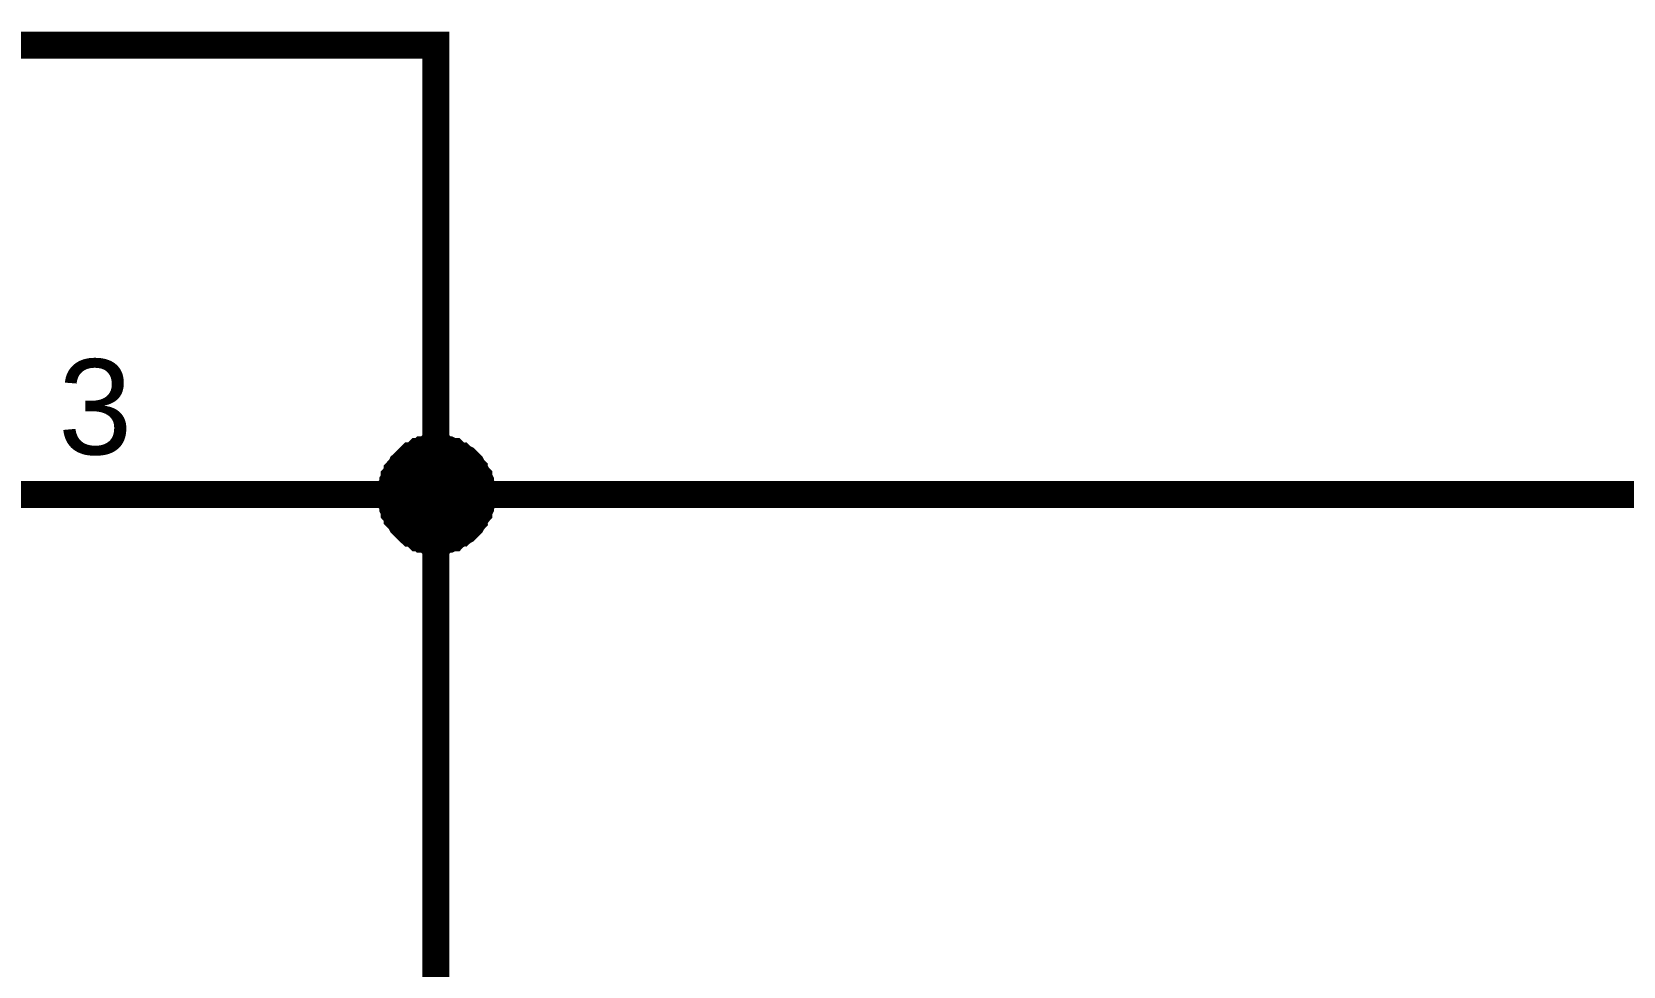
# Model space of a CAD drawing. Header units: millimetres. Extents: x -2024 to 917, y -725 to 13.
# Drawn here: x 435.09 to 452.81, y -116.54 to -106.14 of the extents above; entities that cross this region are included whole.
import ezdxf

# ---------------------------------------------------------------- set-up
doc = ezdxf.new("R2010")
doc.units = ezdxf.units.MM
doc.layers.add('Sheet', color=255, linetype='Continuous')
doc.styles.get("Standard").update_dxf_attribs({"font": 'arial.ttf'})

msp = doc.modelspace()

# ---------------------------------------------------------------- linework, layer by layer
at = {"layer": 'Sheet'}
for points, const_width in [([(434.589, -106.29), (437.088, -106.29)], 0.3), ([(437.088, -106.29), (439.587, -106.29), (439.587, -111.291)], 0.3), ([(439.091, -111.291), (439.091, -111.258), (439.091, -111.241), (439.091, -111.208), (439.107, -111.191), (439.107, -111.158), (439.107, -111.142), (439.124, -111.109), (439.124, -111.092), (439.14, -111.075), (439.157, -111.042), (439.157, -111.026), (439.173, -111.009), (439.19, -110.993), (439.206, -110.959), (439.223, -110.943), (439.24, -110.926), (439.256, -110.91), (439.273, -110.893), (439.289, -110.877), (439.306, -110.86), (439.322, -110.86), (439.355, -110.844), (439.372, -110.827), (439.389, -110.81), (439.422, -110.81), (439.438, -110.794), (439.455, -110.794), (439.488, -110.794), (439.504, -110.777), (439.537, -110.777), (439.554, -110.777), (439.587, -110.777)], 0.3), ([(439.091, -111.291), (439.091, -111.258), (439.091, -111.241), (439.091, -111.208), (439.107, -111.191), (439.107, -111.158), (439.107, -111.142), (439.124, -111.109), (439.124, -111.092), (439.14, -111.075), (439.157, -111.042), (439.157, -111.026), (439.173, -111.009), (439.19, -110.993), (439.206, -110.959), (439.223, -110.943), (439.24, -110.926), (439.256, -110.91), (439.273, -110.893), (439.289, -110.877), (439.306, -110.86), (439.322, -110.86), (439.355, -110.844), (439.372, -110.827), (439.389, -110.81), (439.422, -110.81), (439.438, -110.794), (439.455, -110.794), (439.488, -110.794), (439.504, -110.777), (439.537, -110.777), (439.554, -110.777), (439.587, -110.777)], 0.3), ([(439.091, -111.291), (439.091, -111.258), (439.091, -111.241), (439.091, -111.208), (439.107, -111.191), (439.107, -111.158), (439.107, -111.142), (439.124, -111.109), (439.124, -111.092), (439.14, -111.075), (439.157, -111.042), (439.157, -111.026), (439.173, -111.009), (439.19, -110.993), (439.206, -110.959), (439.223, -110.943), (439.24, -110.926), (439.256, -110.91), (439.273, -110.893), (439.289, -110.877), (439.306, -110.86), (439.322, -110.86), (439.355, -110.844), (439.372, -110.827), (439.389, -110.81), (439.422, -110.81), (439.438, -110.794), (439.455, -110.794), (439.488, -110.794), (439.504, -110.777), (439.537, -110.777), (439.554, -110.777), (439.587, -110.777)], 0.3), ([(439.091, -111.291), (439.091, -111.258), (439.091, -111.241), (439.091, -111.208), (439.107, -111.191), (439.107, -111.158), (439.107, -111.142), (439.124, -111.109), (439.124, -111.092), (439.14, -111.075), (439.157, -111.042), (439.157, -111.026), (439.173, -111.009), (439.19, -110.993), (439.206, -110.959), (439.223, -110.943), (439.24, -110.926), (439.256, -110.91), (439.273, -110.893), (439.289, -110.877), (439.306, -110.86), (439.322, -110.86), (439.355, -110.844), (439.372, -110.827), (439.389, -110.81), (439.422, -110.81), (439.438, -110.794), (439.455, -110.794), (439.488, -110.794), (439.504, -110.777), (439.537, -110.777), (439.554, -110.777), (439.587, -110.777)], 0.3), ([(439.091, -111.291), (439.091, -111.258), (439.091, -111.241), (439.091, -111.208), (439.107, -111.191), (439.107, -111.158), (439.107, -111.142), (439.124, -111.109), (439.124, -111.092), (439.14, -111.075), (439.157, -111.042), (439.157, -111.026), (439.173, -111.009), (439.19, -110.993), (439.206, -110.959), (439.223, -110.943), (439.24, -110.926), (439.256, -110.91), (439.273, -110.893), (439.289, -110.877), (439.306, -110.86), (439.322, -110.86), (439.355, -110.844), (439.372, -110.827), (439.389, -110.81), (439.422, -110.81), (439.438, -110.794), (439.455, -110.794), (439.488, -110.794), (439.504, -110.777), (439.537, -110.777), (439.554, -110.777), (439.587, -110.777)], 0.3), ([(439.091, -111.291), (439.091, -111.258), (439.091, -111.241), (439.091, -111.208), (439.107, -111.191), (439.107, -111.158), (439.107, -111.142), (439.124, -111.109), (439.124, -111.092), (439.14, -111.075), (439.157, -111.042), (439.157, -111.026), (439.173, -111.009), (439.19, -110.993), (439.206, -110.959), (439.223, -110.943), (439.24, -110.926), (439.256, -110.91), (439.273, -110.893), (439.289, -110.877), (439.306, -110.86), (439.322, -110.86), (439.355, -110.844), (439.372, -110.827), (439.389, -110.81), (439.422, -110.81), (439.438, -110.794), (439.455, -110.794), (439.488, -110.794), (439.504, -110.777), (439.537, -110.777), (439.554, -110.777), (439.587, -110.777)], 0.3), ([(439.091, -111.291), (439.091, -111.258), (439.091, -111.241), (439.091, -111.208), (439.107, -111.191), (439.107, -111.158), (439.107, -111.142), (439.124, -111.109), (439.124, -111.092), (439.14, -111.075), (439.157, -111.042), (439.157, -111.026), (439.173, -111.009), (439.19, -110.993), (439.206, -110.959), (439.223, -110.943), (439.24, -110.926), (439.256, -110.91), (439.273, -110.893), (439.289, -110.877), (439.306, -110.86), (439.322, -110.86), (439.355, -110.844), (439.372, -110.827), (439.389, -110.81), (439.422, -110.81), (439.438, -110.794), (439.455, -110.794), (439.488, -110.794), (439.504, -110.777), (439.537, -110.777), (439.554, -110.777), (439.587, -110.777)], 0.0991), ([(439.091, -111.291), (439.091, -111.258), (439.091, -111.241), (439.091, -111.208), (439.107, -111.191), (439.107, -111.158), (439.107, -111.142), (439.124, -111.109), (439.124, -111.092), (439.14, -111.075), (439.157, -111.042), (439.157, -111.026), (439.173, -111.009), (439.19, -110.993), (439.206, -110.959), (439.223, -110.943), (439.24, -110.926), (439.256, -110.91), (439.273, -110.893), (439.289, -110.877), (439.306, -110.86), (439.322, -110.86), (439.355, -110.844), (439.372, -110.827), (439.389, -110.81), (439.422, -110.81), (439.438, -110.794), (439.455, -110.794), (439.488, -110.794), (439.504, -110.777), (439.537, -110.777), (439.554, -110.777), (439.587, -110.777)], 0.0991), ([(439.091, -111.291), (439.091, -111.258), (439.091, -111.241), (439.091, -111.208), (439.107, -111.191), (439.107, -111.158), (439.107, -111.142), (439.124, -111.109), (439.124, -111.092), (439.14, -111.075), (439.157, -111.042), (439.157, -111.026), (439.173, -111.009), (439.19, -110.993), (439.206, -110.959), (439.223, -110.943), (439.24, -110.926), (439.256, -110.91), (439.273, -110.893), (439.289, -110.877), (439.306, -110.86), (439.322, -110.86), (439.355, -110.844), (439.372, -110.827), (439.389, -110.81), (439.422, -110.81), (439.438, -110.794), (439.455, -110.794), (439.488, -110.794), (439.504, -110.777), (439.537, -110.777), (439.554, -110.777), (439.587, -110.777)], 0.0991), ([(439.091, -111.291), (439.091, -111.258), (439.091, -111.241), (439.091, -111.208), (439.107, -111.191), (439.107, -111.158), (439.107, -111.142), (439.124, -111.109), (439.124, -111.092), (439.14, -111.075), (439.157, -111.042), (439.157, -111.026), (439.173, -111.009), (439.19, -110.993), (439.206, -110.959), (439.223, -110.943), (439.24, -110.926), (439.256, -110.91), (439.273, -110.893), (439.289, -110.877), (439.306, -110.86), (439.322, -110.86), (439.355, -110.844), (439.372, -110.827), (439.389, -110.81), (439.422, -110.81), (439.438, -110.794), (439.455, -110.794), (439.488, -110.794), (439.504, -110.777), (439.537, -110.777), (439.554, -110.777), (439.587, -110.777)], 0.0991), ([(439.091, -111.291), (439.091, -111.258), (439.091, -111.241), (439.091, -111.208), (439.107, -111.191), (439.107, -111.158), (439.107, -111.142), (439.124, -111.109), (439.124, -111.092), (439.14, -111.075), (439.157, -111.042), (439.157, -111.026), (439.173, -111.009), (439.19, -110.993), (439.206, -110.959), (439.223, -110.943), (439.24, -110.926), (439.256, -110.91), (439.273, -110.893), (439.289, -110.877), (439.306, -110.86), (439.322, -110.86), (439.355, -110.844), (439.372, -110.827), (439.389, -110.81), (439.422, -110.81), (439.438, -110.794), (439.455, -110.794), (439.488, -110.794), (439.504, -110.777), (439.537, -110.777), (439.554, -110.777), (439.587, -110.777)], 0.0991), ([(439.091, -111.291), (439.091, -111.258), (439.091, -111.241), (439.091, -111.208), (439.107, -111.191), (439.107, -111.158), (439.107, -111.142), (439.124, -111.109), (439.124, -111.092), (439.14, -111.075), (439.157, -111.042), (439.157, -111.026), (439.173, -111.009), (439.19, -110.993), (439.206, -110.959), (439.223, -110.943), (439.24, -110.926), (439.256, -110.91), (439.273, -110.893), (439.289, -110.877), (439.306, -110.86), (439.322, -110.86), (439.355, -110.844), (439.372, -110.827), (439.389, -110.81), (439.422, -110.81), (439.438, -110.794), (439.455, -110.794), (439.488, -110.794), (439.504, -110.777), (439.537, -110.777), (439.554, -110.777), (439.587, -110.777)], 0.0991), ([(439.587, -110.777), (439.587, -110.777)], 0.3), ([(439.587, -110.777), (439.62, -110.777), (439.637, -110.777), (439.67, -110.777), (439.686, -110.794), (439.72, -110.794), (439.736, -110.794), (439.769, -110.81), (439.786, -110.81), (439.802, -110.827), (439.835, -110.844), (439.852, -110.86), (439.868, -110.86), (439.885, -110.877), (439.918, -110.893), (439.935, -110.91), (439.951, -110.926), (439.968, -110.943), (439.984, -110.959), (440.001, -110.993), (440.017, -111.009), (440.017, -111.026), (440.034, -111.042), (440.051, -111.075), (440.067, -111.092), (440.067, -111.109), (440.084, -111.142), (440.084, -111.158), (440.084, -111.191), (440.1, -111.208), (440.1, -111.241), (440.1, -111.258), (440.1, -111.291)], 0.3), ([(439.587, -110.777), (439.587, -110.777)], 0.3), ([(439.587, -110.777), (439.62, -110.777), (439.637, -110.777), (439.67, -110.777), (439.686, -110.794), (439.72, -110.794), (439.736, -110.794), (439.769, -110.81), (439.786, -110.81), (439.802, -110.827), (439.835, -110.844), (439.852, -110.86), (439.868, -110.86), (439.885, -110.877), (439.918, -110.893), (439.935, -110.91), (439.951, -110.926), (439.968, -110.943), (439.984, -110.959), (440.001, -110.993), (440.017, -111.009), (440.017, -111.026), (440.034, -111.042), (440.051, -111.075), (440.067, -111.092), (440.067, -111.109), (440.084, -111.142), (440.084, -111.158), (440.084, -111.191), (440.1, -111.208), (440.1, -111.241), (440.1, -111.258), (440.1, -111.291)], 0.3), ([(439.587, -110.777), (439.587, -110.777)], 0.3), ([(439.587, -110.777), (439.62, -110.777), (439.637, -110.777), (439.67, -110.777), (439.686, -110.794), (439.72, -110.794), (439.736, -110.794), (439.769, -110.81), (439.786, -110.81), (439.802, -110.827), (439.835, -110.844), (439.852, -110.86), (439.868, -110.86), (439.885, -110.877), (439.918, -110.893), (439.935, -110.91), (439.951, -110.926), (439.968, -110.943), (439.984, -110.959), (440.001, -110.993), (440.017, -111.009), (440.017, -111.026), (440.034, -111.042), (440.051, -111.075), (440.067, -111.092), (440.067, -111.109), (440.084, -111.142), (440.084, -111.158), (440.084, -111.191), (440.1, -111.208), (440.1, -111.241), (440.1, -111.258), (440.1, -111.291)], 0.3), ([(439.587, -110.777), (439.587, -110.777)], 0.3), ([(439.587, -110.777), (439.62, -110.777), (439.637, -110.777), (439.67, -110.777), (439.686, -110.794), (439.72, -110.794), (439.736, -110.794), (439.769, -110.81), (439.786, -110.81), (439.802, -110.827), (439.835, -110.844), (439.852, -110.86), (439.868, -110.86), (439.885, -110.877), (439.918, -110.893), (439.935, -110.91), (439.951, -110.926), (439.968, -110.943), (439.984, -110.959), (440.001, -110.993), (440.017, -111.009), (440.017, -111.026), (440.034, -111.042), (440.051, -111.075), (440.067, -111.092), (440.067, -111.109), (440.084, -111.142), (440.084, -111.158), (440.084, -111.191), (440.1, -111.208), (440.1, -111.241), (440.1, -111.258), (440.1, -111.291)], 0.3), ([(439.587, -110.777), (439.587, -110.777)], 0.3), ([(439.587, -110.777), (439.62, -110.777), (439.637, -110.777), (439.67, -110.777), (439.686, -110.794), (439.72, -110.794), (439.736, -110.794), (439.769, -110.81), (439.786, -110.81), (439.802, -110.827), (439.835, -110.844), (439.852, -110.86), (439.868, -110.86), (439.885, -110.877), (439.918, -110.893), (439.935, -110.91), (439.951, -110.926), (439.968, -110.943), (439.984, -110.959), (440.001, -110.993), (440.017, -111.009), (440.017, -111.026), (440.034, -111.042), (440.051, -111.075), (440.067, -111.092), (440.067, -111.109), (440.084, -111.142), (440.084, -111.158), (440.084, -111.191), (440.1, -111.208), (440.1, -111.241), (440.1, -111.258), (440.1, -111.291)], 0.3), ([(439.587, -110.777), (439.587, -110.777)], 0.3), ([(439.587, -110.777), (439.62, -110.777), (439.637, -110.777), (439.67, -110.777), (439.686, -110.794), (439.72, -110.794), (439.736, -110.794), (439.769, -110.81), (439.786, -110.81), (439.802, -110.827), (439.835, -110.844), (439.852, -110.86), (439.868, -110.86), (439.885, -110.877), (439.918, -110.893), (439.935, -110.91), (439.951, -110.926), (439.968, -110.943), (439.984, -110.959), (440.001, -110.993), (440.017, -111.009), (440.017, -111.026), (440.034, -111.042), (440.051, -111.075), (440.067, -111.092), (440.067, -111.109), (440.084, -111.142), (440.084, -111.158), (440.084, -111.191), (440.1, -111.208), (440.1, -111.241), (440.1, -111.258), (440.1, -111.291)], 0.3), ([(439.587, -110.777), (439.587, -110.777)], 0.0991), ([(439.587, -110.777), (439.62, -110.777), (439.637, -110.777), (439.67, -110.777), (439.686, -110.794), (439.72, -110.794), (439.736, -110.794), (439.769, -110.81), (439.786, -110.81), (439.802, -110.827), (439.835, -110.844), (439.852, -110.86), (439.868, -110.86), (439.885, -110.877), (439.918, -110.893), (439.935, -110.91), (439.951, -110.926), (439.968, -110.943), (439.984, -110.959), (440.001, -110.993), (440.017, -111.009), (440.017, -111.026), (440.034, -111.042), (440.051, -111.075), (440.067, -111.092), (440.067, -111.109), (440.084, -111.142), (440.084, -111.158), (440.084, -111.191), (440.1, -111.208), (440.1, -111.241), (440.1, -111.258), (440.1, -111.291)], 0.0991), ([(439.587, -110.777), (439.587, -110.777)], 0.0991), ([(439.587, -110.777), (439.62, -110.777), (439.637, -110.777), (439.67, -110.777), (439.686, -110.794), (439.72, -110.794), (439.736, -110.794), (439.769, -110.81), (439.786, -110.81), (439.802, -110.827), (439.835, -110.844), (439.852, -110.86), (439.868, -110.86), (439.885, -110.877), (439.918, -110.893), (439.935, -110.91), (439.951, -110.926), (439.968, -110.943), (439.984, -110.959), (440.001, -110.993), (440.017, -111.009), (440.017, -111.026), (440.034, -111.042), (440.051, -111.075), (440.067, -111.092), (440.067, -111.109), (440.084, -111.142), (440.084, -111.158), (440.084, -111.191), (440.1, -111.208), (440.1, -111.241), (440.1, -111.258), (440.1, -111.291)], 0.0991), ([(439.587, -110.777), (439.587, -110.777)], 0.0991), ([(439.587, -110.777), (439.62, -110.777), (439.637, -110.777), (439.67, -110.777), (439.686, -110.794), (439.72, -110.794), (439.736, -110.794), (439.769, -110.81), (439.786, -110.81), (439.802, -110.827), (439.835, -110.844), (439.852, -110.86), (439.868, -110.86), (439.885, -110.877), (439.918, -110.893), (439.935, -110.91), (439.951, -110.926), (439.968, -110.943), (439.984, -110.959), (440.001, -110.993), (440.017, -111.009), (440.017, -111.026), (440.034, -111.042), (440.051, -111.075), (440.067, -111.092), (440.067, -111.109), (440.084, -111.142), (440.084, -111.158), (440.084, -111.191), (440.1, -111.208), (440.1, -111.241), (440.1, -111.258), (440.1, -111.291)], 0.0991), ([(439.587, -110.777), (439.587, -110.777)], 0.0991), ([(439.587, -110.777), (439.62, -110.777), (439.637, -110.777), (439.67, -110.777), (439.686, -110.794), (439.72, -110.794), (439.736, -110.794), (439.769, -110.81), (439.786, -110.81), (439.802, -110.827), (439.835, -110.844), (439.852, -110.86), (439.868, -110.86), (439.885, -110.877), (439.918, -110.893), (439.935, -110.91), (439.951, -110.926), (439.968, -110.943), (439.984, -110.959), (440.001, -110.993), (440.017, -111.009), (440.017, -111.026), (440.034, -111.042), (440.051, -111.075), (440.067, -111.092), (440.067, -111.109), (440.084, -111.142), (440.084, -111.158), (440.084, -111.191), (440.1, -111.208), (440.1, -111.241), (440.1, -111.258), (440.1, -111.291)], 0.0991), ([(439.587, -110.777), (439.587, -110.777)], 0.0991), ([(439.587, -110.777), (439.62, -110.777), (439.637, -110.777), (439.67, -110.777), (439.686, -110.794), (439.72, -110.794), (439.736, -110.794), (439.769, -110.81), (439.786, -110.81), (439.802, -110.827), (439.835, -110.844), (439.852, -110.86), (439.868, -110.86), (439.885, -110.877), (439.918, -110.893), (439.935, -110.91), (439.951, -110.926), (439.968, -110.943), (439.984, -110.959), (440.001, -110.993), (440.017, -111.009), (440.017, -111.026), (440.034, -111.042), (440.051, -111.075), (440.067, -111.092), (440.067, -111.109), (440.084, -111.142), (440.084, -111.158), (440.084, -111.191), (440.1, -111.208), (440.1, -111.241), (440.1, -111.258), (440.1, -111.291)], 0.0991), ([(439.587, -110.777), (439.587, -110.777)], 0.0991), ([(439.587, -110.777), (439.62, -110.777), (439.637, -110.777), (439.67, -110.777), (439.686, -110.794), (439.72, -110.794), (439.736, -110.794), (439.769, -110.81), (439.786, -110.81), (439.802, -110.827), (439.835, -110.844), (439.852, -110.86), (439.868, -110.86), (439.885, -110.877), (439.918, -110.893), (439.935, -110.91), (439.951, -110.926), (439.968, -110.943), (439.984, -110.959), (440.001, -110.993), (440.017, -111.009), (440.017, -111.026), (440.034, -111.042), (440.051, -111.075), (440.067, -111.092), (440.067, -111.109), (440.084, -111.142), (440.084, -111.158), (440.084, -111.191), (440.1, -111.208), (440.1, -111.241), (440.1, -111.258), (440.1, -111.291)], 0.0991), ([(434.589, -111.291), (437.088, -111.291)], 0.3), ([(437.088, -111.291), (439.587, -111.291), (439.587, -126.293)], 0.3), ([(439.587, -111.804), (439.554, -111.804), (439.537, -111.804), (439.504, -111.804), (439.488, -111.787), (439.455, -111.787), (439.438, -111.787), (439.422, -111.771), (439.389, -111.771), (439.372, -111.754), (439.355, -111.738), (439.322, -111.721), (439.306, -111.721), (439.289, -111.705), (439.273, -111.688), (439.256, -111.672), (439.24, -111.655), (439.223, -111.638), (439.206, -111.622), (439.19, -111.589), (439.173, -111.572), (439.157, -111.556), (439.157, -111.539), (439.14, -111.506), (439.124, -111.489), (439.124, -111.473), (439.107, -111.44), (439.107, -111.423), (439.107, -111.39), (439.091, -111.373), (439.091, -111.34), (439.091, -111.324), (439.091, -111.291)], 0.3), ([(439.091, -111.291), (439.091, -111.291)], 0.3), ([(439.587, -111.804), (439.554, -111.804), (439.537, -111.804), (439.504, -111.804), (439.488, -111.787), (439.455, -111.787), (439.438, -111.787), (439.422, -111.771), (439.389, -111.771), (439.372, -111.754), (439.355, -111.738), (439.322, -111.721), (439.306, -111.721), (439.289, -111.705), (439.273, -111.688), (439.256, -111.672), (439.24, -111.655), (439.223, -111.638), (439.206, -111.622), (439.19, -111.589), (439.173, -111.572), (439.157, -111.556), (439.157, -111.539), (439.14, -111.506), (439.124, -111.489), (439.124, -111.473), (439.107, -111.44), (439.107, -111.423), (439.107, -111.39), (439.091, -111.373), (439.091, -111.34), (439.091, -111.324), (439.091, -111.291)], 0.3), ([(439.091, -111.291), (439.091, -111.291)], 0.3), ([(439.587, -111.804), (439.554, -111.804), (439.537, -111.804), (439.504, -111.804), (439.488, -111.787), (439.455, -111.787), (439.438, -111.787), (439.422, -111.771), (439.389, -111.771), (439.372, -111.754), (439.355, -111.738), (439.322, -111.721), (439.306, -111.721), (439.289, -111.705), (439.273, -111.688), (439.256, -111.672), (439.24, -111.655), (439.223, -111.638), (439.206, -111.622), (439.19, -111.589), (439.173, -111.572), (439.157, -111.556), (439.157, -111.539), (439.14, -111.506), (439.124, -111.489), (439.124, -111.473), (439.107, -111.44), (439.107, -111.423), (439.107, -111.39), (439.091, -111.373), (439.091, -111.34), (439.091, -111.324), (439.091, -111.291)], 0.3), ([(439.091, -111.291), (439.091, -111.291)], 0.3), ([(439.587, -111.804), (439.554, -111.804), (439.537, -111.804), (439.504, -111.804), (439.488, -111.787), (439.455, -111.787), (439.438, -111.787), (439.422, -111.771), (439.389, -111.771), (439.372, -111.754), (439.355, -111.738), (439.322, -111.721), (439.306, -111.721), (439.289, -111.705), (439.273, -111.688), (439.256, -111.672), (439.24, -111.655), (439.223, -111.638), (439.206, -111.622), (439.19, -111.589), (439.173, -111.572), (439.157, -111.556), (439.157, -111.539), (439.14, -111.506), (439.124, -111.489), (439.124, -111.473), (439.107, -111.44), (439.107, -111.423), (439.107, -111.39), (439.091, -111.373), (439.091, -111.34), (439.091, -111.324), (439.091, -111.291)], 0.3), ([(439.091, -111.291), (439.091, -111.291)], 0.3), ([(439.587, -111.804), (439.554, -111.804), (439.537, -111.804), (439.504, -111.804), (439.488, -111.787), (439.455, -111.787), (439.438, -111.787), (439.422, -111.771), (439.389, -111.771), (439.372, -111.754), (439.355, -111.738), (439.322, -111.721), (439.306, -111.721), (439.289, -111.705), (439.273, -111.688), (439.256, -111.672), (439.24, -111.655), (439.223, -111.638), (439.206, -111.622), (439.19, -111.589), (439.173, -111.572), (439.157, -111.556), (439.157, -111.539), (439.14, -111.506), (439.124, -111.489), (439.124, -111.473), (439.107, -111.44), (439.107, -111.423), (439.107, -111.39), (439.091, -111.373), (439.091, -111.34), (439.091, -111.324), (439.091, -111.291)], 0.3), ([(439.091, -111.291), (439.091, -111.291)], 0.3), ([(439.587, -111.804), (439.554, -111.804), (439.537, -111.804), (439.504, -111.804), (439.488, -111.787), (439.455, -111.787), (439.438, -111.787), (439.422, -111.771), (439.389, -111.771), (439.372, -111.754), (439.355, -111.738), (439.322, -111.721), (439.306, -111.721), (439.289, -111.705), (439.273, -111.688), (439.256, -111.672), (439.24, -111.655), (439.223, -111.638), (439.206, -111.622), (439.19, -111.589), (439.173, -111.572), (439.157, -111.556), (439.157, -111.539), (439.14, -111.506), (439.124, -111.489), (439.124, -111.473), (439.107, -111.44), (439.107, -111.423), (439.107, -111.39), (439.091, -111.373), (439.091, -111.34), (439.091, -111.324), (439.091, -111.291)], 0.3), ([(439.091, -111.291), (439.091, -111.291)], 0.3), ([(439.587, -111.804), (439.554, -111.804), (439.537, -111.804), (439.504, -111.804), (439.488, -111.787), (439.455, -111.787), (439.438, -111.787), (439.422, -111.771), (439.389, -111.771), (439.372, -111.754), (439.355, -111.738), (439.322, -111.721), (439.306, -111.721), (439.289, -111.705), (439.273, -111.688), (439.256, -111.672), (439.24, -111.655), (439.223, -111.638), (439.206, -111.622), (439.19, -111.589), (439.173, -111.572), (439.157, -111.556), (439.157, -111.539), (439.14, -111.506), (439.124, -111.489), (439.124, -111.473), (439.107, -111.44), (439.107, -111.423), (439.107, -111.39), (439.091, -111.373), (439.091, -111.34), (439.091, -111.324), (439.091, -111.291)], 0.0991), ([(439.091, -111.291), (439.091, -111.291)], 0.0991), ([(439.587, -111.804), (439.554, -111.804), (439.537, -111.804), (439.504, -111.804), (439.488, -111.787), (439.455, -111.787), (439.438, -111.787), (439.422, -111.771), (439.389, -111.771), (439.372, -111.754), (439.355, -111.738), (439.322, -111.721), (439.306, -111.721), (439.289, -111.705), (439.273, -111.688), (439.256, -111.672), (439.24, -111.655), (439.223, -111.638), (439.206, -111.622), (439.19, -111.589), (439.173, -111.572), (439.157, -111.556), (439.157, -111.539), (439.14, -111.506), (439.124, -111.489), (439.124, -111.473), (439.107, -111.44), (439.107, -111.423), (439.107, -111.39), (439.091, -111.373), (439.091, -111.34), (439.091, -111.324), (439.091, -111.291)], 0.0991), ([(439.091, -111.291), (439.091, -111.291)], 0.0991), ([(439.587, -111.804), (439.554, -111.804), (439.537, -111.804), (439.504, -111.804), (439.488, -111.787), (439.455, -111.787), (439.438, -111.787), (439.422, -111.771), (439.389, -111.771), (439.372, -111.754), (439.355, -111.738), (439.322, -111.721), (439.306, -111.721), (439.289, -111.705), (439.273, -111.688), (439.256, -111.672), (439.24, -111.655), (439.223, -111.638), (439.206, -111.622), (439.19, -111.589), (439.173, -111.572), (439.157, -111.556), (439.157, -111.539), (439.14, -111.506), (439.124, -111.489), (439.124, -111.473), (439.107, -111.44), (439.107, -111.423), (439.107, -111.39), (439.091, -111.373), (439.091, -111.34), (439.091, -111.324), (439.091, -111.291)], 0.0991), ([(439.091, -111.291), (439.091, -111.291)], 0.0991), ([(439.587, -111.804), (439.554, -111.804), (439.537, -111.804), (439.504, -111.804), (439.488, -111.787), (439.455, -111.787), (439.438, -111.787), (439.422, -111.771), (439.389, -111.771), (439.372, -111.754), (439.355, -111.738), (439.322, -111.721), (439.306, -111.721), (439.289, -111.705), (439.273, -111.688), (439.256, -111.672), (439.24, -111.655), (439.223, -111.638), (439.206, -111.622), (439.19, -111.589), (439.173, -111.572), (439.157, -111.556), (439.157, -111.539), (439.14, -111.506), (439.124, -111.489), (439.124, -111.473), (439.107, -111.44), (439.107, -111.423), (439.107, -111.39), (439.091, -111.373), (439.091, -111.34), (439.091, -111.324), (439.091, -111.291)], 0.0991), ([(439.091, -111.291), (439.091, -111.291)], 0.0991), ([(439.587, -111.804), (439.554, -111.804), (439.537, -111.804), (439.504, -111.804), (439.488, -111.787), (439.455, -111.787), (439.438, -111.787), (439.422, -111.771), (439.389, -111.771), (439.372, -111.754), (439.355, -111.738), (439.322, -111.721), (439.306, -111.721), (439.289, -111.705), (439.273, -111.688), (439.256, -111.672), (439.24, -111.655), (439.223, -111.638), (439.206, -111.622), (439.19, -111.589), (439.173, -111.572), (439.157, -111.556), (439.157, -111.539), (439.14, -111.506), (439.124, -111.489), (439.124, -111.473), (439.107, -111.44), (439.107, -111.423), (439.107, -111.39), (439.091, -111.373), (439.091, -111.34), (439.091, -111.324), (439.091, -111.291)], 0.0991), ([(439.091, -111.291), (439.091, -111.291)], 0.0991), ([(439.587, -111.804), (439.554, -111.804), (439.537, -111.804), (439.504, -111.804), (439.488, -111.787), (439.455, -111.787), (439.438, -111.787), (439.422, -111.771), (439.389, -111.771), (439.372, -111.754), (439.355, -111.738), (439.322, -111.721), (439.306, -111.721), (439.289, -111.705), (439.273, -111.688), (439.256, -111.672), (439.24, -111.655), (439.223, -111.638), (439.206, -111.622), (439.19, -111.589), (439.173, -111.572), (439.157, -111.556), (439.157, -111.539), (439.14, -111.506), (439.124, -111.489), (439.124, -111.473), (439.107, -111.44), (439.107, -111.423), (439.107, -111.39), (439.091, -111.373), (439.091, -111.34), (439.091, -111.324), (439.091, -111.291)], 0.0991), ([(439.091, -111.291), (439.091, -111.291)], 0.0991), ([(440.1, -111.291), (440.1, -111.324), (440.1, -111.34), (440.1, -111.373), (440.084, -111.39), (440.084, -111.423), (440.084, -111.44), (440.067, -111.473), (440.067, -111.489), (440.051, -111.506), (440.034, -111.539), (440.017, -111.556), (440.017, -111.572), (440.001, -111.589), (439.984, -111.622), (439.968, -111.638), (439.951, -111.655), (439.935, -111.672), (439.918, -111.688), (439.885, -111.705), (439.868, -111.721), (439.852, -111.721), (439.835, -111.738), (439.802, -111.754), (439.786, -111.771), (439.769, -111.771), (439.736, -111.787), (439.72, -111.787), (439.686, -111.787), (439.67, -111.804), (439.637, -111.804), (439.62, -111.804), (439.587, -111.804)], 0.3), ([(440.1, -111.291), (440.1, -111.324), (440.1, -111.34), (440.1, -111.373), (440.084, -111.39), (440.084, -111.423), (440.084, -111.44), (440.067, -111.473), (440.067, -111.489), (440.051, -111.506), (440.034, -111.539), (440.017, -111.556), (440.017, -111.572), (440.001, -111.589), (439.984, -111.622), (439.968, -111.638), (439.951, -111.655), (439.935, -111.672), (439.918, -111.688), (439.885, -111.705), (439.868, -111.721), (439.852, -111.721), (439.835, -111.738), (439.802, -111.754), (439.786, -111.771), (439.769, -111.771), (439.736, -111.787), (439.72, -111.787), (439.686, -111.787), (439.67, -111.804), (439.637, -111.804), (439.62, -111.804), (439.587, -111.804)], 0.3), ([(439.587, -111.291), (469.578, -111.291)], 0.3), ([(440.1, -111.291), (440.1, -111.324), (440.1, -111.34), (440.1, -111.373), (440.084, -111.39), (440.084, -111.423), (440.084, -111.44), (440.067, -111.473), (440.067, -111.489), (440.051, -111.506), (440.034, -111.539), (440.017, -111.556), (440.017, -111.572), (440.001, -111.589), (439.984, -111.622), (439.968, -111.638), (439.951, -111.655), (439.935, -111.672), (439.918, -111.688), (439.885, -111.705), (439.868, -111.721), (439.852, -111.721), (439.835, -111.738), (439.802, -111.754), (439.786, -111.771), (439.769, -111.771), (439.736, -111.787), (439.72, -111.787), (439.686, -111.787), (439.67, -111.804), (439.637, -111.804), (439.62, -111.804), (439.587, -111.804)], 0.3), ([(440.1, -111.291), (440.1, -111.324), (440.1, -111.34), (440.1, -111.373), (440.084, -111.39), (440.084, -111.423), (440.084, -111.44), (440.067, -111.473), (440.067, -111.489), (440.051, -111.506), (440.034, -111.539), (440.017, -111.556), (440.017, -111.572), (440.001, -111.589), (439.984, -111.622), (439.968, -111.638), (439.951, -111.655), (439.935, -111.672), (439.918, -111.688), (439.885, -111.705), (439.868, -111.721), (439.852, -111.721), (439.835, -111.738), (439.802, -111.754), (439.786, -111.771), (439.769, -111.771), (439.736, -111.787), (439.72, -111.787), (439.686, -111.787), (439.67, -111.804), (439.637, -111.804), (439.62, -111.804), (439.587, -111.804)], 0.3), ([(440.1, -111.291), (440.1, -111.324), (440.1, -111.34), (440.1, -111.373), (440.084, -111.39), (440.084, -111.423), (440.084, -111.44), (440.067, -111.473), (440.067, -111.489), (440.051, -111.506), (440.034, -111.539), (440.017, -111.556), (440.017, -111.572), (440.001, -111.589), (439.984, -111.622), (439.968, -111.638), (439.951, -111.655), (439.935, -111.672), (439.918, -111.688), (439.885, -111.705), (439.868, -111.721), (439.852, -111.721), (439.835, -111.738), (439.802, -111.754), (439.786, -111.771), (439.769, -111.771), (439.736, -111.787), (439.72, -111.787), (439.686, -111.787), (439.67, -111.804), (439.637, -111.804), (439.62, -111.804), (439.587, -111.804)], 0.3), ([(440.1, -111.291), (440.1, -111.324), (440.1, -111.34), (440.1, -111.373), (440.084, -111.39), (440.084, -111.423), (440.084, -111.44), (440.067, -111.473), (440.067, -111.489), (440.051, -111.506), (440.034, -111.539), (440.017, -111.556), (440.017, -111.572), (440.001, -111.589), (439.984, -111.622), (439.968, -111.638), (439.951, -111.655), (439.935, -111.672), (439.918, -111.688), (439.885, -111.705), (439.868, -111.721), (439.852, -111.721), (439.835, -111.738), (439.802, -111.754), (439.786, -111.771), (439.769, -111.771), (439.736, -111.787), (439.72, -111.787), (439.686, -111.787), (439.67, -111.804), (439.637, -111.804), (439.62, -111.804), (439.587, -111.804)], 0.3), ([(440.1, -111.291), (440.1, -111.324), (440.1, -111.34), (440.1, -111.373), (440.084, -111.39), (440.084, -111.423), (440.084, -111.44), (440.067, -111.473), (440.067, -111.489), (440.051, -111.506), (440.034, -111.539), (440.017, -111.556), (440.017, -111.572), (440.001, -111.589), (439.984, -111.622), (439.968, -111.638), (439.951, -111.655), (439.935, -111.672), (439.918, -111.688), (439.885, -111.705), (439.868, -111.721), (439.852, -111.721), (439.835, -111.738), (439.802, -111.754), (439.786, -111.771), (439.769, -111.771), (439.736, -111.787), (439.72, -111.787), (439.686, -111.787), (439.67, -111.804), (439.637, -111.804), (439.62, -111.804), (439.587, -111.804)], 0.0991), ([(440.1, -111.291), (440.1, -111.324), (440.1, -111.34), (440.1, -111.373), (440.084, -111.39), (440.084, -111.423), (440.084, -111.44), (440.067, -111.473), (440.067, -111.489), (440.051, -111.506), (440.034, -111.539), (440.017, -111.556), (440.017, -111.572), (440.001, -111.589), (439.984, -111.622), (439.968, -111.638), (439.951, -111.655), (439.935, -111.672), (439.918, -111.688), (439.885, -111.705), (439.868, -111.721), (439.852, -111.721), (439.835, -111.738), (439.802, -111.754), (439.786, -111.771), (439.769, -111.771), (439.736, -111.787), (439.72, -111.787), (439.686, -111.787), (439.67, -111.804), (439.637, -111.804), (439.62, -111.804), (439.587, -111.804)], 0.0991), ([(440.1, -111.291), (440.1, -111.324), (440.1, -111.34), (440.1, -111.373), (440.084, -111.39), (440.084, -111.423), (440.084, -111.44), (440.067, -111.473), (440.067, -111.489), (440.051, -111.506), (440.034, -111.539), (440.017, -111.556), (440.017, -111.572), (440.001, -111.589), (439.984, -111.622), (439.968, -111.638), (439.951, -111.655), (439.935, -111.672), (439.918, -111.688), (439.885, -111.705), (439.868, -111.721), (439.852, -111.721), (439.835, -111.738), (439.802, -111.754), (439.786, -111.771), (439.769, -111.771), (439.736, -111.787), (439.72, -111.787), (439.686, -111.787), (439.67, -111.804), (439.637, -111.804), (439.62, -111.804), (439.587, -111.804)], 0.0991), ([(440.1, -111.291), (440.1, -111.324), (440.1, -111.34), (440.1, -111.373), (440.084, -111.39), (440.084, -111.423), (440.084, -111.44), (440.067, -111.473), (440.067, -111.489), (440.051, -111.506), (440.034, -111.539), (440.017, -111.556), (440.017, -111.572), (440.001, -111.589), (439.984, -111.622), (439.968, -111.638), (439.951, -111.655), (439.935, -111.672), (439.918, -111.688), (439.885, -111.705), (439.868, -111.721), (439.852, -111.721), (439.835, -111.738), (439.802, -111.754), (439.786, -111.771), (439.769, -111.771), (439.736, -111.787), (439.72, -111.787), (439.686, -111.787), (439.67, -111.804), (439.637, -111.804), (439.62, -111.804), (439.587, -111.804)], 0.0991), ([(440.1, -111.291), (440.1, -111.324), (440.1, -111.34), (440.1, -111.373), (440.084, -111.39), (440.084, -111.423), (440.084, -111.44), (440.067, -111.473), (440.067, -111.489), (440.051, -111.506), (440.034, -111.539), (440.017, -111.556), (440.017, -111.572), (440.001, -111.589), (439.984, -111.622), (439.968, -111.638), (439.951, -111.655), (439.935, -111.672), (439.918, -111.688), (439.885, -111.705), (439.868, -111.721), (439.852, -111.721), (439.835, -111.738), (439.802, -111.754), (439.786, -111.771), (439.769, -111.771), (439.736, -111.787), (439.72, -111.787), (439.686, -111.787), (439.67, -111.804), (439.637, -111.804), (439.62, -111.804), (439.587, -111.804)], 0.0991), ([(440.1, -111.291), (440.1, -111.324), (440.1, -111.34), (440.1, -111.373), (440.084, -111.39), (440.084, -111.423), (440.084, -111.44), (440.067, -111.473), (440.067, -111.489), (440.051, -111.506), (440.034, -111.539), (440.017, -111.556), (440.017, -111.572), (440.001, -111.589), (439.984, -111.622), (439.968, -111.638), (439.951, -111.655), (439.935, -111.672), (439.918, -111.688), (439.885, -111.705), (439.868, -111.721), (439.852, -111.721), (439.835, -111.738), (439.802, -111.754), (439.786, -111.771), (439.769, -111.771), (439.736, -111.787), (439.72, -111.787), (439.686, -111.787), (439.67, -111.804), (439.637, -111.804), (439.62, -111.804), (439.587, -111.804)], 0.0991), ([(440.1, -111.291), (440.1, -111.291), (440.1, -111.291), (440.1, -111.291), (440.1, -111.291), (440.1, -111.291), (440.1, -111.291), (440.1, -111.291), (440.1, -111.291), (440.1, -111.291), (440.1, -111.291), (440.1, -111.291), (440.1, -111.291), (440.1, -111.291), (440.1, -111.291), (440.1, -111.291), (440.1, -111.291), (440.1, -111.291), (440.1, -111.291), (440.1, -111.291), (440.1, -111.291), (440.1, -111.291), (440.1, -111.291), (440.1, -111.291), (440.1, -111.291), (440.1, -111.291), (440.1, -111.291), (440.1, -111.291), (440.1, -111.291), (440.1, -111.291), (440.1, -111.291), (440.1, -111.291), (440.1, -111.291)], 0.3), ([(440.1, -111.291), (440.1, -111.291)], 0.3), ([(440.1, -111.291), (440.1, -111.291), (440.1, -111.291), (440.1, -111.291), (440.1, -111.291), (440.1, -111.291), (440.1, -111.291), (440.1, -111.291), (440.1, -111.291), (440.1, -111.291), (440.1, -111.291), (440.1, -111.291), (440.1, -111.291), (440.1, -111.291), (440.1, -111.291), (440.1, -111.291), (440.1, -111.291), (440.1, -111.291), (440.1, -111.291), (440.1, -111.291), (440.1, -111.291), (440.1, -111.291), (440.1, -111.291), (440.1, -111.291), (440.1, -111.291), (440.1, -111.291), (440.1, -111.291), (440.1, -111.291), (440.1, -111.291), (440.1, -111.291), (440.1, -111.291), (440.1, -111.291), (440.1, -111.291)], 0.3), ([(440.1, -111.291), (440.1, -111.291)], 0.3), ([(440.1, -111.291), (440.1, -111.291), (440.1, -111.291), (440.1, -111.291), (440.1, -111.291), (440.1, -111.291), (440.1, -111.291), (440.1, -111.291), (440.1, -111.291), (440.1, -111.291), (440.1, -111.291), (440.1, -111.291), (440.1, -111.291), (440.1, -111.291), (440.1, -111.291), (440.1, -111.291), (440.1, -111.291), (440.1, -111.291), (440.1, -111.291), (440.1, -111.291), (440.1, -111.291), (440.1, -111.291), (440.1, -111.291), (440.1, -111.291), (440.1, -111.291), (440.1, -111.291), (440.1, -111.291), (440.1, -111.291), (440.1, -111.291), (440.1, -111.291), (440.1, -111.291), (440.1, -111.291), (440.1, -111.291)], 0.3), ([(440.1, -111.291), (440.1, -111.291)], 0.3), ([(440.1, -111.291), (440.1, -111.291), (440.1, -111.291), (440.1, -111.291), (440.1, -111.291), (440.1, -111.291), (440.1, -111.291), (440.1, -111.291), (440.1, -111.291), (440.1, -111.291), (440.1, -111.291), (440.1, -111.291), (440.1, -111.291), (440.1, -111.291), (440.1, -111.291), (440.1, -111.291), (440.1, -111.291), (440.1, -111.291), (440.1, -111.291), (440.1, -111.291), (440.1, -111.291), (440.1, -111.291), (440.1, -111.291), (440.1, -111.291), (440.1, -111.291), (440.1, -111.291), (440.1, -111.291), (440.1, -111.291), (440.1, -111.291), (440.1, -111.291), (440.1, -111.291), (440.1, -111.291), (440.1, -111.291)], 0.3), ([(440.1, -111.291), (440.1, -111.291)], 0.3), ([(440.1, -111.291), (440.1, -111.291), (440.1, -111.291), (440.1, -111.291), (440.1, -111.291), (440.1, -111.291), (440.1, -111.291), (440.1, -111.291), (440.1, -111.291), (440.1, -111.291), (440.1, -111.291), (440.1, -111.291), (440.1, -111.291), (440.1, -111.291), (440.1, -111.291), (440.1, -111.291), (440.1, -111.291), (440.1, -111.291), (440.1, -111.291), (440.1, -111.291), (440.1, -111.291), (440.1, -111.291), (440.1, -111.291), (440.1, -111.291), (440.1, -111.291), (440.1, -111.291), (440.1, -111.291), (440.1, -111.291), (440.1, -111.291), (440.1, -111.291), (440.1, -111.291), (440.1, -111.291), (440.1, -111.291)], 0.3), ([(440.1, -111.291), (440.1, -111.291)], 0.3), ([(440.1, -111.291), (440.1, -111.291), (440.1, -111.291), (440.1, -111.291), (440.1, -111.291), (440.1, -111.291), (440.1, -111.291), (440.1, -111.291), (440.1, -111.291), (440.1, -111.291), (440.1, -111.291), (440.1, -111.291), (440.1, -111.291), (440.1, -111.291), (440.1, -111.291), (440.1, -111.291), (440.1, -111.291), (440.1, -111.291), (440.1, -111.291), (440.1, -111.291), (440.1, -111.291), (440.1, -111.291), (440.1, -111.291), (440.1, -111.291), (440.1, -111.291), (440.1, -111.291), (440.1, -111.291), (440.1, -111.291), (440.1, -111.291), (440.1, -111.291), (440.1, -111.291), (440.1, -111.291), (440.1, -111.291)], 0.3), ([(440.1, -111.291), (440.1, -111.291)], 0.3), ([(440.1, -111.291), (440.1, -111.291), (440.1, -111.291), (440.1, -111.291), (440.1, -111.291), (440.1, -111.291), (440.1, -111.291), (440.1, -111.291), (440.1, -111.291), (440.1, -111.291), (440.1, -111.291), (440.1, -111.291), (440.1, -111.291), (440.1, -111.291), (440.1, -111.291), (440.1, -111.291), (440.1, -111.291), (440.1, -111.291), (440.1, -111.291), (440.1, -111.291), (440.1, -111.291), (440.1, -111.291), (440.1, -111.291), (440.1, -111.291), (440.1, -111.291), (440.1, -111.291), (440.1, -111.291), (440.1, -111.291), (440.1, -111.291), (440.1, -111.291), (440.1, -111.291), (440.1, -111.291), (440.1, -111.291)], 0.0991), ([(440.1, -111.291), (440.1, -111.291)], 0.0991), ([(440.1, -111.291), (440.1, -111.291), (440.1, -111.291), (440.1, -111.291), (440.1, -111.291), (440.1, -111.291), (440.1, -111.291), (440.1, -111.291), (440.1, -111.291), (440.1, -111.291), (440.1, -111.291), (440.1, -111.291), (440.1, -111.291), (440.1, -111.291), (440.1, -111.291), (440.1, -111.291), (440.1, -111.291), (440.1, -111.291), (440.1, -111.291), (440.1, -111.291), (440.1, -111.291), (440.1, -111.291), (440.1, -111.291), (440.1, -111.291), (440.1, -111.291), (440.1, -111.291), (440.1, -111.291), (440.1, -111.291), (440.1, -111.291), (440.1, -111.291), (440.1, -111.291), (440.1, -111.291), (440.1, -111.291)], 0.0991), ([(440.1, -111.291), (440.1, -111.291)], 0.0991), ([(440.1, -111.291), (440.1, -111.291), (440.1, -111.291), (440.1, -111.291), (440.1, -111.291), (440.1, -111.291), (440.1, -111.291), (440.1, -111.291), (440.1, -111.291), (440.1, -111.291), (440.1, -111.291), (440.1, -111.291), (440.1, -111.291), (440.1, -111.291), (440.1, -111.291), (440.1, -111.291), (440.1, -111.291), (440.1, -111.291), (440.1, -111.291), (440.1, -111.291), (440.1, -111.291), (440.1, -111.291), (440.1, -111.291), (440.1, -111.291), (440.1, -111.291), (440.1, -111.291), (440.1, -111.291), (440.1, -111.291), (440.1, -111.291), (440.1, -111.291), (440.1, -111.291), (440.1, -111.291), (440.1, -111.291)], 0.0991), ([(440.1, -111.291), (440.1, -111.291)], 0.0991), ([(440.1, -111.291), (440.1, -111.291), (440.1, -111.291), (440.1, -111.291), (440.1, -111.291), (440.1, -111.291), (440.1, -111.291), (440.1, -111.291), (440.1, -111.291), (440.1, -111.291), (440.1, -111.291), (440.1, -111.291), (440.1, -111.291), (440.1, -111.291), (440.1, -111.291), (440.1, -111.291), (440.1, -111.291), (440.1, -111.291), (440.1, -111.291), (440.1, -111.291), (440.1, -111.291), (440.1, -111.291), (440.1, -111.291), (440.1, -111.291), (440.1, -111.291), (440.1, -111.291), (440.1, -111.291), (440.1, -111.291), (440.1, -111.291), (440.1, -111.291), (440.1, -111.291), (440.1, -111.291), (440.1, -111.291)], 0.0991), ([(440.1, -111.291), (440.1, -111.291)], 0.0991), ([(440.1, -111.291), (440.1, -111.291), (440.1, -111.291), (440.1, -111.291), (440.1, -111.291), (440.1, -111.291), (440.1, -111.291), (440.1, -111.291), (440.1, -111.291), (440.1, -111.291), (440.1, -111.291), (440.1, -111.291), (440.1, -111.291), (440.1, -111.291), (440.1, -111.291), (440.1, -111.291), (440.1, -111.291), (440.1, -111.291), (440.1, -111.291), (440.1, -111.291), (440.1, -111.291), (440.1, -111.291), (440.1, -111.291), (440.1, -111.291), (440.1, -111.291), (440.1, -111.291), (440.1, -111.291), (440.1, -111.291), (440.1, -111.291), (440.1, -111.291), (440.1, -111.291), (440.1, -111.291), (440.1, -111.291)], 0.0991), ([(440.1, -111.291), (440.1, -111.291)], 0.0991), ([(440.1, -111.291), (440.1, -111.291), (440.1, -111.291), (440.1, -111.291), (440.1, -111.291), (440.1, -111.291), (440.1, -111.291), (440.1, -111.291), (440.1, -111.291), (440.1, -111.291), (440.1, -111.291), (440.1, -111.291), (440.1, -111.291), (440.1, -111.291), (440.1, -111.291), (440.1, -111.291), (440.1, -111.291), (440.1, -111.291), (440.1, -111.291), (440.1, -111.291), (440.1, -111.291), (440.1, -111.291), (440.1, -111.291), (440.1, -111.291), (440.1, -111.291), (440.1, -111.291), (440.1, -111.291), (440.1, -111.291), (440.1, -111.291), (440.1, -111.291), (440.1, -111.291), (440.1, -111.291), (440.1, -111.291)], 0.0991), ([(440.1, -111.291), (440.1, -111.291)], 0.0991)]:
    msp.add_lwpolyline(points, dxfattribs=dict(at, const_width=const_width))
at = {"layer": 'Sheet', "const_width": 0.508}
msp.add_lwpolyline([(439.335, -111.282, 1), (439.843, -111.282, 1)], format="xyb", close=True, dxfattribs=at)

# ---------------------------------------------------------------- texts
at = {"layer": 'Sheet'}
msp.add_text('3', height=1.06, dxfattribs=at).set_placement((435.383, -110.844))

doc.saveas('drawing.dxf')
